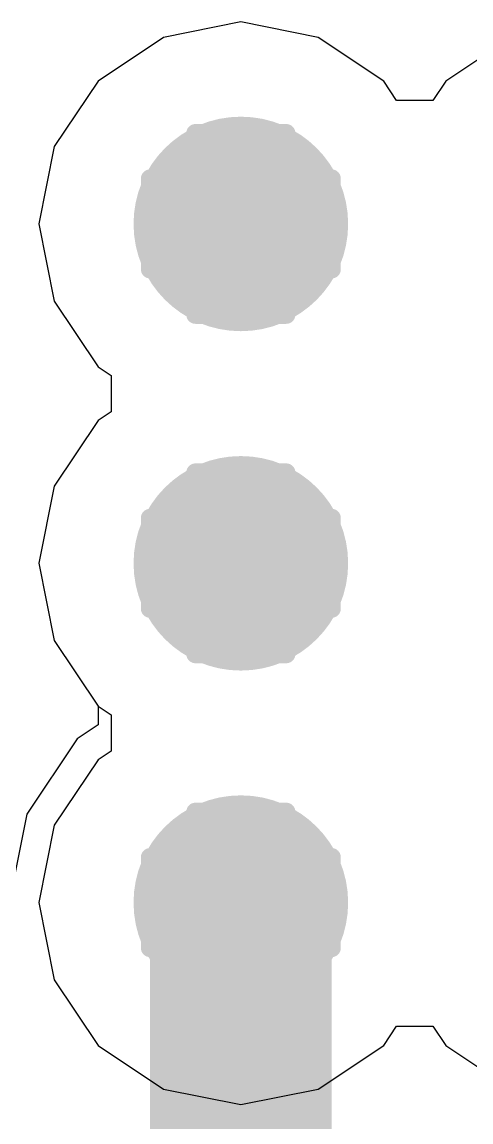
# Model space of a CAD drawing. Header units: inches. Extents: x 0 to 198, y 0 to 199.
# Drawn here: x 5.4761 to 5.5255, y 3.7287 to 3.8498 of the extents above; entities that cross this region are included whole.
import ezdxf

# ---------------------------------------------------------------- set-up
doc = ezdxf.new("R2010")
doc.units = ezdxf.units.IN
doc.header["$MEASUREMENT"] = 0
for name, color, linetype in [('Bottom Layer', 5, 'Continuous'), ('Drill Drawing', 1, 'Continuous'), ('Layer 1', 16, 'Continuous'), ('Layer 2', 76, 'Continuous'), ('Top Layer', 1, 'Continuous'), ('Via Holes', 16, 'Continuous')]:
    doc.layers.add(name, color=color, linetype=linetype)

msp = doc.modelspace()

# ---------------------------------------------------------------- hatches: boundary and pattern name
at = {"layer": 'Bottom Layer'}
h = msp.add_hatch(color=5, dxfattribs=at)
edge = h.paths.add_edge_path()
edge.add_arc((5.50018, 3.82756), 0.01181, 0, 360)
h = msp.add_hatch(color=5, dxfattribs=at)
edge = h.paths.add_edge_path()
edge.add_arc((5.50018, 3.79019), 0.01181, 0, 360)
h = msp.add_hatch(color=5, dxfattribs=at)
edge = h.paths.add_edge_path()
edge.add_arc((5.50018, 3.75283), 0.01181, 0, 360)
at = {"layer": 'Layer 1'}
h = msp.add_hatch(color=16, dxfattribs=at)
edge = h.paths.add_edge_path()
edge.add_arc((5.50018, 3.82756), 0.01181, 0, 360)
h = msp.add_hatch(color=16, dxfattribs=at)
edge = h.paths.add_edge_path()
edge.add_arc((5.50018, 3.79019), 0.01181, 0, 360)
h = msp.add_hatch(color=16, dxfattribs=at)
edge = h.paths.add_edge_path()
edge.add_arc((5.50018, 3.75283), 0.01181, 0, 360)
at = {"layer": 'Layer 2'}
h = msp.add_hatch(color=76, dxfattribs=at)
edge = h.paths.add_edge_path()
edge.add_arc((5.50018, 3.82756), 0.01181, 0, 360)
h = msp.add_hatch(color=76, dxfattribs=at)
edge = h.paths.add_edge_path()
edge.add_arc((5.50018, 3.79019), 0.01181, 0, 360)
h = msp.add_hatch(color=76, dxfattribs=at)
edge = h.paths.add_edge_path()
edge.add_arc((5.50018, 3.75283), 0.01181, 0, 360)
at = {"layer": 'Top Layer'}
h = msp.add_hatch(color=1, dxfattribs=at)
edge = h.paths.add_edge_path()
edge.add_arc((5.50018, 3.82756), 0.01181, 0, 360)
h = msp.add_hatch(color=1, dxfattribs=at)
edge = h.paths.add_edge_path()
edge.add_arc((5.50018, 3.79019), 0.01181, 0, 360)
h = msp.add_hatch(color=1, dxfattribs=at)
edge = h.paths.add_edge_path()
edge.add_arc((5.50018, 3.75283), 0.01181, 0, 360)
at = {"layer": 'Via Holes'}
h = msp.add_hatch(color=7, dxfattribs=at)
edge = h.paths.add_edge_path()
edge.add_arc((5.50018, 3.82756), 0.00591, 0, 360)
h = msp.add_hatch(color=7, dxfattribs=at)
edge = h.paths.add_edge_path()
edge.add_arc((5.50018, 3.79019), 0.00591, 0, 360)
h = msp.add_hatch(color=7, dxfattribs=at)
edge = h.paths.add_edge_path()
edge.add_arc((5.50018, 3.75283), 0.00591, 0, 360)

# ---------------------------------------------------------------- linework, layer by layer
at = {"layer": 'Drill Drawing'}
for points in [[(5.49518, 3.83256, 0.002, 0.002, 0), (5.49518, 3.83756, 0.002, 0.002, 0)], [(5.49518, 3.83756, 0.002, 0.002, 0), (5.50518, 3.83756, 0.002, 0.002, 0)], [(5.50518, 3.83256, 0.002, 0.002, 0), (5.50518, 3.83756, 0.002, 0.002, 0)], [(5.49718, 3.83056, 0.002, 0.002, 0), (5.49718, 3.83356, 0.002, 0.002, 0)], [(5.49718, 3.83356, 0.002, 0.002, 0), (5.50318, 3.83356, 0.002, 0.002, 0)], [(5.50318, 3.83056, 0.002, 0.002, 0), (5.50318, 3.83356, 0.002, 0.002, 0)], [(5.49018, 3.82256, 0.002, 0.002, 0), (5.49018, 3.83256, 0.002, 0.002, 0)], [(5.49018, 3.83256, 0.002, 0.002, 0), (5.49518, 3.83256, 0.002, 0.002, 0)], [(5.50518, 3.83256, 0.002, 0.002, 0), (5.51018, 3.83256, 0.002, 0.002, 0)], [(5.51018, 3.82256, 0.002, 0.002, 0), (5.51018, 3.83256, 0.002, 0.002, 0)], [(5.49418, 3.82456, 0.002, 0.002, 0), (5.49418, 3.83056, 0.002, 0.002, 0)], [(5.49418, 3.83056, 0.002, 0.002, 0), (5.49718, 3.83056, 0.002, 0.002, 0)], [(5.50318, 3.83056, 0.002, 0.002, 0), (5.50618, 3.83056, 0.002, 0.002, 0)], [(5.50618, 3.82456, 0.002, 0.002, 0), (5.50618, 3.83056, 0.002, 0.002, 0)], [(5.49418, 3.82456, 0.002, 0.002, 0), (5.49718, 3.82456, 0.002, 0.002, 0)], [(5.49718, 3.82156, 0.002, 0.002, 0), (5.49718, 3.82456, 0.002, 0.002, 0)], [(5.50318, 3.82456, 0.002, 0.002, 0), (5.50618, 3.82456, 0.002, 0.002, 0)], [(5.50318, 3.82156, 0.002, 0.002, 0), (5.50318, 3.82456, 0.002, 0.002, 0)], [(5.49018, 3.82256, 0.002, 0.002, 0), (5.49518, 3.82256, 0.002, 0.002, 0)], [(5.49518, 3.81756, 0.002, 0.002, 0), (5.49518, 3.82256, 0.002, 0.002, 0)], [(5.50518, 3.82256, 0.002, 0.002, 0), (5.51018, 3.82256, 0.002, 0.002, 0)], [(5.50518, 3.81756, 0.002, 0.002, 0), (5.50518, 3.82256, 0.002, 0.002, 0)], [(5.49718, 3.82156, 0.002, 0.002, 0), (5.50318, 3.82156, 0.002, 0.002, 0)], [(5.49518, 3.81756, 0.002, 0.002, 0), (5.50518, 3.81756, 0.002, 0.002, 0)], [(5.49518, 3.79519, 0.002, 0.002, 0), (5.49518, 3.80019, 0.002, 0.002, 0)], [(5.49518, 3.80019, 0.002, 0.002, 0), (5.50518, 3.80019, 0.002, 0.002, 0)], [(5.50518, 3.79519, 0.002, 0.002, 0), (5.50518, 3.80019, 0.002, 0.002, 0)], [(5.49018, 3.78519, 0.002, 0.002, 0), (5.49018, 3.79519, 0.002, 0.002, 0)], [(5.49018, 3.79519, 0.002, 0.002, 0), (5.49518, 3.79519, 0.002, 0.002, 0)], [(5.49718, 3.79319, 0.002, 0.002, 0), (5.49718, 3.79619, 0.002, 0.002, 0)], [(5.49718, 3.79619, 0.002, 0.002, 0), (5.50318, 3.79619, 0.002, 0.002, 0)], [(5.50318, 3.79319, 0.002, 0.002, 0), (5.50318, 3.79619, 0.002, 0.002, 0)], [(5.50518, 3.79519, 0.002, 0.002, 0), (5.51018, 3.79519, 0.002, 0.002, 0)], [(5.51018, 3.78519, 0.002, 0.002, 0), (5.51018, 3.79519, 0.002, 0.002, 0)], [(5.49418, 3.78719, 0.002, 0.002, 0), (5.49418, 3.79319, 0.002, 0.002, 0)], [(5.49418, 3.79319, 0.002, 0.002, 0), (5.49718, 3.79319, 0.002, 0.002, 0)], [(5.50318, 3.79319, 0.002, 0.002, 0), (5.50618, 3.79319, 0.002, 0.002, 0)], [(5.50618, 3.78719, 0.002, 0.002, 0), (5.50618, 3.79319, 0.002, 0.002, 0)], [(5.49418, 3.78719, 0.002, 0.002, 0), (5.49718, 3.78719, 0.002, 0.002, 0)], [(5.49718, 3.78419, 0.002, 0.002, 0), (5.49718, 3.78719, 0.002, 0.002, 0)], [(5.50318, 3.78719, 0.002, 0.002, 0), (5.50618, 3.78719, 0.002, 0.002, 0)], [(5.50318, 3.78419, 0.002, 0.002, 0), (5.50318, 3.78719, 0.002, 0.002, 0)], [(5.49018, 3.78519, 0.002, 0.002, 0), (5.49518, 3.78519, 0.002, 0.002, 0)], [(5.49518, 3.78019, 0.002, 0.002, 0), (5.49518, 3.78519, 0.002, 0.002, 0)], [(5.49718, 3.78419, 0.002, 0.002, 0), (5.50318, 3.78419, 0.002, 0.002, 0)], [(5.50518, 3.78519, 0.002, 0.002, 0), (5.51018, 3.78519, 0.002, 0.002, 0)], [(5.50518, 3.78019, 0.002, 0.002, 0), (5.50518, 3.78519, 0.002, 0.002, 0)], [(5.49518, 3.78019, 0.002, 0.002, 0), (5.50518, 3.78019, 0.002, 0.002, 0)], [(5.49518, 3.75783, 0.002, 0.002, 0), (5.49518, 3.76283, 0.002, 0.002, 0)], [(5.49518, 3.76283, 0.002, 0.002, 0), (5.50518, 3.76283, 0.002, 0.002, 0)], [(5.50518, 3.75783, 0.002, 0.002, 0), (5.50518, 3.76283, 0.002, 0.002, 0)], [(5.49718, 3.75583, 0.002, 0.002, 0), (5.49718, 3.75883, 0.002, 0.002, 0)], [(5.49718, 3.75883, 0.002, 0.002, 0), (5.50318, 3.75883, 0.002, 0.002, 0)], [(5.50318, 3.75583, 0.002, 0.002, 0), (5.50318, 3.75883, 0.002, 0.002, 0)], [(5.49018, 3.74783, 0.002, 0.002, 0), (5.49018, 3.75783, 0.002, 0.002, 0)], [(5.49018, 3.75783, 0.002, 0.002, 0), (5.49518, 3.75783, 0.002, 0.002, 0)], [(5.50518, 3.75783, 0.002, 0.002, 0), (5.51018, 3.75783, 0.002, 0.002, 0)], [(5.51018, 3.74783, 0.002, 0.002, 0), (5.51018, 3.75783, 0.002, 0.002, 0)], [(5.49418, 3.74983, 0.002, 0.002, 0), (5.49418, 3.75583, 0.002, 0.002, 0)], [(5.49418, 3.75583, 0.002, 0.002, 0), (5.49718, 3.75583, 0.002, 0.002, 0)], [(5.50318, 3.75583, 0.002, 0.002, 0), (5.50618, 3.75583, 0.002, 0.002, 0)], [(5.50618, 3.74983, 0.002, 0.002, 0), (5.50618, 3.75583, 0.002, 0.002, 0)], [(5.49418, 3.74983, 0.002, 0.002, 0), (5.49718, 3.74983, 0.002, 0.002, 0)], [(5.49718, 3.74683, 0.002, 0.002, 0), (5.49718, 3.74983, 0.002, 0.002, 0)], [(5.50318, 3.74983, 0.002, 0.002, 0), (5.50618, 3.74983, 0.002, 0.002, 0)], [(5.50318, 3.74683, 0.002, 0.002, 0), (5.50318, 3.74983, 0.002, 0.002, 0)], [(5.49018, 3.74783, 0.002, 0.002, 0), (5.49518, 3.74783, 0.002, 0.002, 0)], [(5.49518, 3.74283, 0.002, 0.002, 0), (5.49518, 3.74783, 0.002, 0.002, 0)], [(5.49718, 3.74683, 0.002, 0.002, 0), (5.50318, 3.74683, 0.002, 0.002, 0)], [(5.50518, 3.74783, 0.002, 0.002, 0), (5.51018, 3.74783, 0.002, 0.002, 0)], [(5.50518, 3.74283, 0.002, 0.002, 0), (5.50518, 3.74783, 0.002, 0.002, 0)], [(5.49518, 3.74283, 0.002, 0.002, 0), (5.50518, 3.74283, 0.002, 0.002, 0)]]:
    msp.add_lwpolyline(points, format="xyseb", dxfattribs=at)
for points in [[(5.49468, 3.83756, 0.001, 0.001, 1), (5.49568, 3.83756, 0.001, 0.001, 1)], [(5.49468, 3.83756, 0.001, 0.001, 1), (5.49568, 3.83756, 0.001, 0.001, 1)], [(5.50468, 3.83756, 0.001, 0.001, 1), (5.50568, 3.83756, 0.001, 0.001, 1)], [(5.50468, 3.83756, 0.001, 0.001, 1), (5.50568, 3.83756, 0.001, 0.001, 1)], [(5.49668, 3.83356, 0.001, 0.001, 1), (5.49768, 3.83356, 0.001, 0.001, 1)], [(5.49668, 3.83356, 0.001, 0.001, 1), (5.49768, 3.83356, 0.001, 0.001, 1)], [(5.50268, 3.83356, 0.001, 0.001, 1), (5.50368, 3.83356, 0.001, 0.001, 1)], [(5.50268, 3.83356, 0.001, 0.001, 1), (5.50368, 3.83356, 0.001, 0.001, 1)], [(5.48968, 3.83256, 0.001, 0.001, 1), (5.49068, 3.83256, 0.001, 0.001, 1)], [(5.48968, 3.83256, 0.001, 0.001, 1), (5.49068, 3.83256, 0.001, 0.001, 1)], [(5.49468, 3.83256, 0.001, 0.001, 1), (5.49568, 3.83256, 0.001, 0.001, 1)], [(5.49468, 3.83256, 0.001, 0.001, 1), (5.49568, 3.83256, 0.001, 0.001, 1)], [(5.50468, 3.83256, 0.001, 0.001, 1), (5.50568, 3.83256, 0.001, 0.001, 1)], [(5.50468, 3.83256, 0.001, 0.001, 1), (5.50568, 3.83256, 0.001, 0.001, 1)], [(5.50968, 3.83256, 0.001, 0.001, 1), (5.51068, 3.83256, 0.001, 0.001, 1)], [(5.50968, 3.83256, 0.001, 0.001, 1), (5.51068, 3.83256, 0.001, 0.001, 1)], [(5.49368, 3.83056, 0.001, 0.001, 1), (5.49468, 3.83056, 0.001, 0.001, 1)], [(5.49368, 3.83056, 0.001, 0.001, 1), (5.49468, 3.83056, 0.001, 0.001, 1)], [(5.49668, 3.83056, 0.001, 0.001, 1), (5.49768, 3.83056, 0.001, 0.001, 1)], [(5.49668, 3.83056, 0.001, 0.001, 1), (5.49768, 3.83056, 0.001, 0.001, 1)], [(5.50268, 3.83056, 0.001, 0.001, 1), (5.50368, 3.83056, 0.001, 0.001, 1)], [(5.50268, 3.83056, 0.001, 0.001, 1), (5.50368, 3.83056, 0.001, 0.001, 1)], [(5.50568, 3.83056, 0.001, 0.001, 1), (5.50668, 3.83056, 0.001, 0.001, 1)], [(5.50568, 3.83056, 0.001, 0.001, 1), (5.50668, 3.83056, 0.001, 0.001, 1)], [(5.49368, 3.82456, 0.001, 0.001, 1), (5.49468, 3.82456, 0.001, 0.001, 1)], [(5.49368, 3.82456, 0.001, 0.001, 1), (5.49468, 3.82456, 0.001, 0.001, 1)], [(5.49668, 3.82456, 0.001, 0.001, 1), (5.49768, 3.82456, 0.001, 0.001, 1)], [(5.49668, 3.82456, 0.001, 0.001, 1), (5.49768, 3.82456, 0.001, 0.001, 1)], [(5.50268, 3.82456, 0.001, 0.001, 1), (5.50368, 3.82456, 0.001, 0.001, 1)], [(5.50268, 3.82456, 0.001, 0.001, 1), (5.50368, 3.82456, 0.001, 0.001, 1)], [(5.50568, 3.82456, 0.001, 0.001, 1), (5.50668, 3.82456, 0.001, 0.001, 1)], [(5.50568, 3.82456, 0.001, 0.001, 1), (5.50668, 3.82456, 0.001, 0.001, 1)], [(5.48968, 3.82256, 0.001, 0.001, 1), (5.49068, 3.82256, 0.001, 0.001, 1)], [(5.48968, 3.82256, 0.001, 0.001, 1), (5.49068, 3.82256, 0.001, 0.001, 1)], [(5.49468, 3.82256, 0.001, 0.001, 1), (5.49568, 3.82256, 0.001, 0.001, 1)], [(5.49468, 3.82256, 0.001, 0.001, 1), (5.49568, 3.82256, 0.001, 0.001, 1)], [(5.50468, 3.82256, 0.001, 0.001, 1), (5.50568, 3.82256, 0.001, 0.001, 1)], [(5.50468, 3.82256, 0.001, 0.001, 1), (5.50568, 3.82256, 0.001, 0.001, 1)], [(5.50968, 3.82256, 0.001, 0.001, 1), (5.51068, 3.82256, 0.001, 0.001, 1)], [(5.50968, 3.82256, 0.001, 0.001, 1), (5.51068, 3.82256, 0.001, 0.001, 1)], [(5.49668, 3.82156, 0.001, 0.001, 1), (5.49768, 3.82156, 0.001, 0.001, 1)], [(5.49668, 3.82156, 0.001, 0.001, 1), (5.49768, 3.82156, 0.001, 0.001, 1)], [(5.50268, 3.82156, 0.001, 0.001, 1), (5.50368, 3.82156, 0.001, 0.001, 1)], [(5.50268, 3.82156, 0.001, 0.001, 1), (5.50368, 3.82156, 0.001, 0.001, 1)], [(5.49468, 3.81756, 0.001, 0.001, 1), (5.49568, 3.81756, 0.001, 0.001, 1)], [(5.49468, 3.81756, 0.001, 0.001, 1), (5.49568, 3.81756, 0.001, 0.001, 1)], [(5.50468, 3.81756, 0.001, 0.001, 1), (5.50568, 3.81756, 0.001, 0.001, 1)], [(5.50468, 3.81756, 0.001, 0.001, 1), (5.50568, 3.81756, 0.001, 0.001, 1)], [(5.49468, 3.80019, 0.001, 0.001, 1), (5.49568, 3.80019, 0.001, 0.001, 1)], [(5.49468, 3.80019, 0.001, 0.001, 1), (5.49568, 3.80019, 0.001, 0.001, 1)], [(5.50468, 3.80019, 0.001, 0.001, 1), (5.50568, 3.80019, 0.001, 0.001, 1)], [(5.50468, 3.80019, 0.001, 0.001, 1), (5.50568, 3.80019, 0.001, 0.001, 1)], [(5.48968, 3.79519, 0.001, 0.001, 1), (5.49068, 3.79519, 0.001, 0.001, 1)], [(5.48968, 3.79519, 0.001, 0.001, 1), (5.49068, 3.79519, 0.001, 0.001, 1)], [(5.49468, 3.79519, 0.001, 0.001, 1), (5.49568, 3.79519, 0.001, 0.001, 1)], [(5.49468, 3.79519, 0.001, 0.001, 1), (5.49568, 3.79519, 0.001, 0.001, 1)], [(5.49668, 3.79619, 0.001, 0.001, 1), (5.49768, 3.79619, 0.001, 0.001, 1)], [(5.49668, 3.79619, 0.001, 0.001, 1), (5.49768, 3.79619, 0.001, 0.001, 1)], [(5.50268, 3.79619, 0.001, 0.001, 1), (5.50368, 3.79619, 0.001, 0.001, 1)], [(5.50268, 3.79619, 0.001, 0.001, 1), (5.50368, 3.79619, 0.001, 0.001, 1)], [(5.50468, 3.79519, 0.001, 0.001, 1), (5.50568, 3.79519, 0.001, 0.001, 1)], [(5.50468, 3.79519, 0.001, 0.001, 1), (5.50568, 3.79519, 0.001, 0.001, 1)], [(5.50968, 3.79519, 0.001, 0.001, 1), (5.51068, 3.79519, 0.001, 0.001, 1)], [(5.50968, 3.79519, 0.001, 0.001, 1), (5.51068, 3.79519, 0.001, 0.001, 1)], [(5.49368, 3.79319, 0.001, 0.001, 1), (5.49468, 3.79319, 0.001, 0.001, 1)], [(5.49368, 3.79319, 0.001, 0.001, 1), (5.49468, 3.79319, 0.001, 0.001, 1)], [(5.49668, 3.79319, 0.001, 0.001, 1), (5.49768, 3.79319, 0.001, 0.001, 1)], [(5.49668, 3.79319, 0.001, 0.001, 1), (5.49768, 3.79319, 0.001, 0.001, 1)], [(5.50268, 3.79319, 0.001, 0.001, 1), (5.50368, 3.79319, 0.001, 0.001, 1)], [(5.50268, 3.79319, 0.001, 0.001, 1), (5.50368, 3.79319, 0.001, 0.001, 1)], [(5.50568, 3.79319, 0.001, 0.001, 1), (5.50668, 3.79319, 0.001, 0.001, 1)], [(5.50568, 3.79319, 0.001, 0.001, 1), (5.50668, 3.79319, 0.001, 0.001, 1)], [(5.49368, 3.78719, 0.001, 0.001, 1), (5.49468, 3.78719, 0.001, 0.001, 1)], [(5.49368, 3.78719, 0.001, 0.001, 1), (5.49468, 3.78719, 0.001, 0.001, 1)], [(5.49668, 3.78719, 0.001, 0.001, 1), (5.49768, 3.78719, 0.001, 0.001, 1)], [(5.49668, 3.78719, 0.001, 0.001, 1), (5.49768, 3.78719, 0.001, 0.001, 1)], [(5.50268, 3.78719, 0.001, 0.001, 1), (5.50368, 3.78719, 0.001, 0.001, 1)], [(5.50268, 3.78719, 0.001, 0.001, 1), (5.50368, 3.78719, 0.001, 0.001, 1)], [(5.50568, 3.78719, 0.001, 0.001, 1), (5.50668, 3.78719, 0.001, 0.001, 1)], [(5.50568, 3.78719, 0.001, 0.001, 1), (5.50668, 3.78719, 0.001, 0.001, 1)], [(5.48968, 3.78519, 0.001, 0.001, 1), (5.49068, 3.78519, 0.001, 0.001, 1)], [(5.48968, 3.78519, 0.001, 0.001, 1), (5.49068, 3.78519, 0.001, 0.001, 1)], [(5.49468, 3.78519, 0.001, 0.001, 1), (5.49568, 3.78519, 0.001, 0.001, 1)], [(5.49468, 3.78519, 0.001, 0.001, 1), (5.49568, 3.78519, 0.001, 0.001, 1)], [(5.49668, 3.78419, 0.001, 0.001, 1), (5.49768, 3.78419, 0.001, 0.001, 1)], [(5.49668, 3.78419, 0.001, 0.001, 1), (5.49768, 3.78419, 0.001, 0.001, 1)], [(5.50268, 3.78419, 0.001, 0.001, 1), (5.50368, 3.78419, 0.001, 0.001, 1)], [(5.50268, 3.78419, 0.001, 0.001, 1), (5.50368, 3.78419, 0.001, 0.001, 1)], [(5.50468, 3.78519, 0.001, 0.001, 1), (5.50568, 3.78519, 0.001, 0.001, 1)], [(5.50468, 3.78519, 0.001, 0.001, 1), (5.50568, 3.78519, 0.001, 0.001, 1)], [(5.50968, 3.78519, 0.001, 0.001, 1), (5.51068, 3.78519, 0.001, 0.001, 1)], [(5.50968, 3.78519, 0.001, 0.001, 1), (5.51068, 3.78519, 0.001, 0.001, 1)], [(5.49468, 3.78019, 0.001, 0.001, 1), (5.49568, 3.78019, 0.001, 0.001, 1)], [(5.49468, 3.78019, 0.001, 0.001, 1), (5.49568, 3.78019, 0.001, 0.001, 1)], [(5.50468, 3.78019, 0.001, 0.001, 1), (5.50568, 3.78019, 0.001, 0.001, 1)], [(5.50468, 3.78019, 0.001, 0.001, 1), (5.50568, 3.78019, 0.001, 0.001, 1)], [(5.49468, 3.76283, 0.001, 0.001, 1), (5.49568, 3.76283, 0.001, 0.001, 1)], [(5.49468, 3.76283, 0.001, 0.001, 1), (5.49568, 3.76283, 0.001, 0.001, 1)], [(5.50468, 3.76283, 0.001, 0.001, 1), (5.50568, 3.76283, 0.001, 0.001, 1)], [(5.50468, 3.76283, 0.001, 0.001, 1), (5.50568, 3.76283, 0.001, 0.001, 1)], [(5.49668, 3.75883, 0.001, 0.001, 1), (5.49768, 3.75883, 0.001, 0.001, 1)], [(5.49668, 3.75883, 0.001, 0.001, 1), (5.49768, 3.75883, 0.001, 0.001, 1)], [(5.50268, 3.75883, 0.001, 0.001, 1), (5.50368, 3.75883, 0.001, 0.001, 1)], [(5.50268, 3.75883, 0.001, 0.001, 1), (5.50368, 3.75883, 0.001, 0.001, 1)], [(5.48968, 3.75783, 0.001, 0.001, 1), (5.49068, 3.75783, 0.001, 0.001, 1)], [(5.48968, 3.75783, 0.001, 0.001, 1), (5.49068, 3.75783, 0.001, 0.001, 1)], [(5.49468, 3.75783, 0.001, 0.001, 1), (5.49568, 3.75783, 0.001, 0.001, 1)], [(5.49468, 3.75783, 0.001, 0.001, 1), (5.49568, 3.75783, 0.001, 0.001, 1)], [(5.50468, 3.75783, 0.001, 0.001, 1), (5.50568, 3.75783, 0.001, 0.001, 1)], [(5.50468, 3.75783, 0.001, 0.001, 1), (5.50568, 3.75783, 0.001, 0.001, 1)], [(5.50968, 3.75783, 0.001, 0.001, 1), (5.51068, 3.75783, 0.001, 0.001, 1)], [(5.50968, 3.75783, 0.001, 0.001, 1), (5.51068, 3.75783, 0.001, 0.001, 1)], [(5.49368, 3.75583, 0.001, 0.001, 1), (5.49468, 3.75583, 0.001, 0.001, 1)], [(5.49368, 3.75583, 0.001, 0.001, 1), (5.49468, 3.75583, 0.001, 0.001, 1)], [(5.49668, 3.75583, 0.001, 0.001, 1), (5.49768, 3.75583, 0.001, 0.001, 1)], [(5.49668, 3.75583, 0.001, 0.001, 1), (5.49768, 3.75583, 0.001, 0.001, 1)], [(5.50268, 3.75583, 0.001, 0.001, 1), (5.50368, 3.75583, 0.001, 0.001, 1)], [(5.50268, 3.75583, 0.001, 0.001, 1), (5.50368, 3.75583, 0.001, 0.001, 1)], [(5.50568, 3.75583, 0.001, 0.001, 1), (5.50668, 3.75583, 0.001, 0.001, 1)], [(5.50568, 3.75583, 0.001, 0.001, 1), (5.50668, 3.75583, 0.001, 0.001, 1)], [(5.49368, 3.74983, 0.001, 0.001, 1), (5.49468, 3.74983, 0.001, 0.001, 1)], [(5.49368, 3.74983, 0.001, 0.001, 1), (5.49468, 3.74983, 0.001, 0.001, 1)], [(5.49668, 3.74983, 0.001, 0.001, 1), (5.49768, 3.74983, 0.001, 0.001, 1)], [(5.49668, 3.74983, 0.001, 0.001, 1), (5.49768, 3.74983, 0.001, 0.001, 1)], [(5.50268, 3.74983, 0.001, 0.001, 1), (5.50368, 3.74983, 0.001, 0.001, 1)], [(5.50268, 3.74983, 0.001, 0.001, 1), (5.50368, 3.74983, 0.001, 0.001, 1)], [(5.50568, 3.74983, 0.001, 0.001, 1), (5.50668, 3.74983, 0.001, 0.001, 1)], [(5.50568, 3.74983, 0.001, 0.001, 1), (5.50668, 3.74983, 0.001, 0.001, 1)], [(5.48968, 3.74783, 0.001, 0.001, 1), (5.49068, 3.74783, 0.001, 0.001, 1)], [(5.48968, 3.74783, 0.001, 0.001, 1), (5.49068, 3.74783, 0.001, 0.001, 1)], [(5.49468, 3.74783, 0.001, 0.001, 1), (5.49568, 3.74783, 0.001, 0.001, 1)], [(5.49468, 3.74783, 0.001, 0.001, 1), (5.49568, 3.74783, 0.001, 0.001, 1)], [(5.49668, 3.74683, 0.001, 0.001, 1), (5.49768, 3.74683, 0.001, 0.001, 1)], [(5.49668, 3.74683, 0.001, 0.001, 1), (5.49768, 3.74683, 0.001, 0.001, 1)], [(5.50268, 3.74683, 0.001, 0.001, 1), (5.50368, 3.74683, 0.001, 0.001, 1)], [(5.50268, 3.74683, 0.001, 0.001, 1), (5.50368, 3.74683, 0.001, 0.001, 1)], [(5.50468, 3.74783, 0.001, 0.001, 1), (5.50568, 3.74783, 0.001, 0.001, 1)], [(5.50468, 3.74783, 0.001, 0.001, 1), (5.50568, 3.74783, 0.001, 0.001, 1)], [(5.50968, 3.74783, 0.001, 0.001, 1), (5.51068, 3.74783, 0.001, 0.001, 1)], [(5.50968, 3.74783, 0.001, 0.001, 1), (5.51068, 3.74783, 0.001, 0.001, 1)], [(5.49468, 3.74283, 0.001, 0.001, 1), (5.49568, 3.74283, 0.001, 0.001, 1)], [(5.49468, 3.74283, 0.001, 0.001, 1), (5.49568, 3.74283, 0.001, 0.001, 1)], [(5.50468, 3.74283, 0.001, 0.001, 1), (5.50568, 3.74283, 0.001, 0.001, 1)], [(5.50468, 3.74283, 0.001, 0.001, 1), (5.50568, 3.74283, 0.001, 0.001, 1)]]:
    msp.add_lwpolyline(points, format="xyseb", close=True, dxfattribs=at)
at = {"layer": 'Layer 1'}
for p, q in [((5.50018, 3.8498), (5.49167, 3.8481)), ((5.50869, 3.8481), (5.50018, 3.8498)), ((5.49167, 3.8481), (5.48446, 3.84328)), ((5.51591, 3.84328), (5.50869, 3.8481)), ((5.52996, 3.8481), (5.52274, 3.84328)), ((5.48446, 3.84328), (5.47964, 3.83607)), ((5.51732, 3.84116), (5.51591, 3.84328)), ((5.52274, 3.84328), (5.52132, 3.84116)), ((5.52132, 3.84116), (5.51732, 3.84116)), ((5.47964, 3.83607), (5.47795, 3.82756)), ((5.47795, 3.82756), (5.47964, 3.81905)), ((5.47964, 3.81905), (5.48446, 3.81183)), ((5.48446, 3.81183), (5.48589, 3.81088)), ((5.48589, 3.81088), (5.48589, 3.80688)), ((5.48446, 3.80592), (5.47964, 3.7987)), ((5.48589, 3.80688), (5.48446, 3.80592)), ((5.47964, 3.7987), (5.47795, 3.79019)), ((5.47795, 3.79019), (5.47964, 3.78168)), ((5.47964, 3.78168), (5.48446, 3.77447)), ((5.48446, 3.77447), (5.48589, 3.77351)), ((5.48589, 3.77351), (5.48589, 3.76951)), ((5.48589, 3.76951), (5.48446, 3.76855)), ((5.48446, 3.76855), (5.47964, 3.76134)), ((5.47964, 3.76134), (5.47795, 3.75283)), ((5.47795, 3.75283), (5.47964, 3.74431)), ((5.47964, 3.74431), (5.48446, 3.7371)), ((5.51591, 3.7371), (5.51732, 3.73922)), ((5.51732, 3.73922), (5.52132, 3.73922)), ((5.52132, 3.73922), (5.52274, 3.7371)), ((5.48446, 3.7371), (5.49167, 3.73228)), ((5.50869, 3.73228), (5.51591, 3.7371)), ((5.52274, 3.7371), (5.52996, 3.73228)), ((5.49167, 3.73228), (5.50018, 3.73059)), ((5.50018, 3.73059), (5.50869, 3.73228))]:
    msp.add_line(p, q, dxfattribs=at)
at = {"layer": 'Layer 2'}
for p, q in [((5.50018, 3.8498), (5.49167, 3.8481)), ((5.50869, 3.8481), (5.50018, 3.8498)), ((5.49167, 3.8481), (5.48446, 3.84328)), ((5.51591, 3.84328), (5.50869, 3.8481)), ((5.52996, 3.8481), (5.52274, 3.84328)), ((5.48446, 3.84328), (5.47964, 3.83607)), ((5.51732, 3.84116), (5.51591, 3.84328)), ((5.52274, 3.84328), (5.52132, 3.84116)), ((5.52132, 3.84116), (5.51732, 3.84116)), ((5.47964, 3.83607), (5.47795, 3.82756)), ((5.47795, 3.82756), (5.47964, 3.81905)), ((5.47964, 3.81905), (5.48446, 3.81183)), ((5.48446, 3.81183), (5.48589, 3.81088)), ((5.48589, 3.81088), (5.48589, 3.80688)), ((5.48446, 3.80592), (5.47964, 3.7987)), ((5.48589, 3.80688), (5.48446, 3.80592)), ((5.47964, 3.7987), (5.47795, 3.79019)), ((5.47795, 3.79019), (5.47964, 3.78168)), ((5.47964, 3.78168), (5.48446, 3.77447)), ((5.48446, 3.77447), (5.48446, 3.77239)), ((5.48446, 3.77239), (5.48216, 3.77085)), ((5.48216, 3.77085), (5.47663, 3.76258)), ((5.47663, 3.76258), (5.47469, 3.75283))]:
    msp.add_line(p, q, dxfattribs=at)
msp.add_lwpolyline([(5.50018, 3.65215, 0.02, 0.02, 0), (5.50018, 3.75283, 0.02, 0.02, 0)], format="xyseb", dxfattribs=at)
msp.add_lwpolyline([(5.49518, 3.75283, 0.01, 0.01, 1), (5.50518, 3.75283, 0.01, 0.01, 1)], format="xyseb", close=True, dxfattribs=at)

doc.saveas('drawing.dxf')
